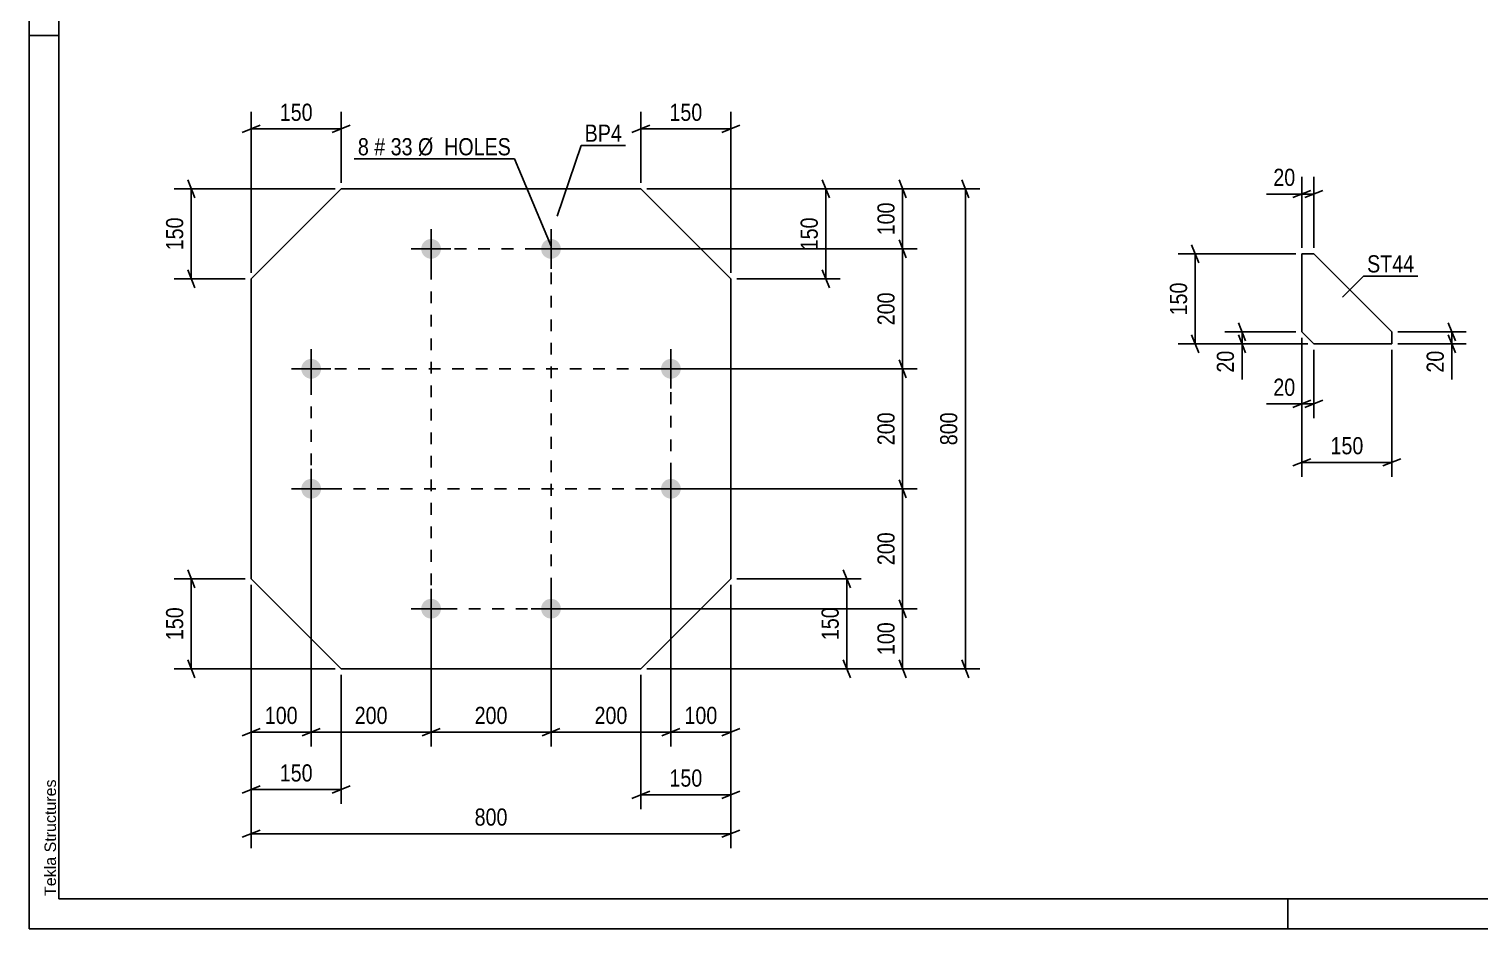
# Model space of a CAD drawing. Header units: millimetres. Extents: x 0 to 420, y 0 to 297.
# Drawn here: x 0 to 242, y 0 to 150.1 of the extents above; entities that cross this region are included whole.
import ezdxf

# ---------------------------------------------------------------- set-up
doc = ezdxf.new("R2010")
doc.units = ezdxf.units.MM
doc.linetypes.add('DXK_LINE_DOT2', pattern=[3.9198, 1.9599, -1.9599])
doc.styles.add('Arial', font='ARIAL.TTF', dxfattribs={"height": 0.2})
doc.styles.add('Arial Narrow', font='ARIALN.TTF', dxfattribs={"height": 0.2})

# ---------------------------------------------------------------- blocks, each defined once
blk = doc.blocks.new('Unknown-284930367-1134')
at = {"color": 5, "linetype": 'Continuous'}
for p, q in [((0, 297), (0, 0)), ((5, 292), (5, 5)), ((5, 149), (0, 149)), ((0, 0), (0, 5)), ((5, 5), (415, 5)), ((210, 0), (210, 5)), ((0, 0), (420, 0))]:
    blk.add_line(p, q, dxfattribs=at)
at = {"color": 174, "linetype": 'Continuous', "style": 'Arial'}
blk.add_text('Tekla Structures', height=1.9102, rotation=90, dxfattribs=at).set_placement((4.5, 5.5))
blk = doc.blocks.new('Part-284930367-5971 - 5970')
at = {"color": 2, "linetype": 'Continuous'}
for p, q in [((52.07, 123.4), (37.07, 108.4)), ((102.07, 123.4), (52.07, 123.4)), ((102.07, 123.4), (117.07, 108.4)), ((37.07, 108.4), (37.07, 58.4)), ((117.07, 108.4), (117.07, 58.4)), ((52.07, 43.4), (37.07, 58.4)), ((102.07, 43.4), (117.07, 58.4)), ((52.07, 43.4), (102.07, 43.4))]:
    blk.add_line(p, q, dxfattribs=at)
blk = doc.blocks.new('Bolt-284930367-5972 - 5970')
at = {"linetype": 'Continuous'}
for points in [[(67.07, 115.05, -1), (67.07, 111.75, -1)], [(87.07, 115.05, -1), (87.07, 111.75, -1)], [(47.07, 95.05, -1), (47.07, 91.75, -1)], [(107.07, 95.05, -1), (107.07, 91.75, -1)], [(47.07, 75.05, -1), (47.07, 71.75, -1)], [(107.07, 75.05, -1), (107.07, 71.75, -1)], [(67.07, 55.05, -1), (67.07, 51.75, -1)], [(87.07, 55.05, -1), (87.07, 51.75, -1)]]:
    blk.add_hatch(color=1, dxfattribs=at).paths.add_polyline_path(points)
at = {"color": 1, "linetype": 'Continuous'}
for p, q in [((67.07, 116.7), (67.07, 110.1)), ((87.07, 116.7), (87.07, 110.1)), ((63.77, 113.4), (70.37, 113.4)), ((83.77, 113.4), (90.37, 113.4)), ((47.07, 96.7), (47.07, 90.1)), ((107.07, 96.7), (107.07, 90.1)), ((43.77, 93.4), (50.37, 93.4)), ((103.77, 93.4), (110.37, 93.4)), ((47.07, 76.7), (47.07, 70.1)), ((107.07, 76.7), (107.07, 70.1)), ((43.77, 73.4), (50.37, 73.4)), ((103.77, 73.4), (110.37, 73.4)), ((67.07, 56.7), (67.07, 50.1)), ((87.07, 56.7), (87.07, 50.1)), ((63.77, 53.4), (70.37, 53.4)), ((83.77, 53.4), (90.37, 53.4))]:
    blk.add_line(p, q, dxfattribs=at)
blk = doc.blocks.new('Part-284930367-5979 - 5978')
at = {"color": 2, "linetype": 'Continuous'}
for p, q in [((214.34, 112.55), (212.34, 112.55)), ((212.34, 112.55), (212.34, 99.55)), ((227.34, 99.55), (214.34, 112.55)), ((212.34, 99.55), (214.34, 97.55)), ((227.34, 97.55), (227.34, 99.55)), ((214.34, 97.55), (227.34, 97.55))]:
    blk.add_line(p, q, dxfattribs=at)
blk = doc.blocks.new('Rectangle-284930367-7508 - 5970')
at = {"color": 1, "linetype": 'DXK_LINE_DOT2'}
blk.add_lwpolyline([(67.07, 113.4), (87.07, 113.4), (87.07, 53.4), (67.07, 53.4), (67.07, 113.4)], close=True, dxfattribs=at)
blk = doc.blocks.new('Rectangle-284930367-7518 - 5970')
at = {"color": 1, "linetype": 'DXK_LINE_DOT2'}
blk.add_lwpolyline([(47.07, 93.4), (107.07, 93.4), (107.07, 73.4), (47.07, 73.4), (47.07, 93.4)], close=True, dxfattribs=at)
blk = doc.blocks.new('StraightDimension-284930367-6190 - 5970')
at = {"color": 7, "linetype": 'Continuous'}
for p, q in [((37.07, 57.4), (37.07, 13.48)), ((117.07, 57.4), (117.07, 13.48)), ((38.57, 16.48), (35.57, 15.28)), ((37.07, 15.88), (117.07, 15.88)), ((115.57, 15.28), (118.57, 16.48))]:
    blk.add_line(p, q, dxfattribs=at)
at = {"color": 0}
blk.add_wipeout([(80.42, 16.63), (80.42, 20.83), (73.73, 20.83), (73.73, 16.63)], dxfattribs=at)
at = {"color": 3, "style": 'Arial Narrow'}
blk.add_text('800', height=2.863, dxfattribs=at).set_placement((74.33, 17.23))
blk = doc.blocks.new('StraightDimension-284930367-6170 - 5970')
at = {"color": 7, "linetype": 'Continuous'}
for p, q in [((107.07, 72.4), (107.07, 30.43)), ((117.07, 57.4), (117.07, 30.43)), ((105.57, 32.23), (108.57, 33.43)), ((107.07, 32.83), (117.07, 32.83)), ((118.57, 33.43), (115.57, 32.23))]:
    blk.add_line(p, q, dxfattribs=at)
at = {"color": 0}
blk.add_wipeout([(115.42, 33.58), (115.42, 37.78), (108.73, 37.78), (108.73, 33.58)], dxfattribs=at)
at = {"color": 3, "style": 'Arial Narrow'}
blk.add_text('100', height=2.863, dxfattribs=at).set_placement((109.33, 34.18))
blk = doc.blocks.new('StraightDimension-284930367-6142 - 5970')
at = {"color": 7, "linetype": 'Continuous'}
for p, q in [((37.07, 109.4), (37.07, 136.25)), ((52.07, 124.4), (52.07, 136.25)), ((38.57, 134), (35.57, 132.8)), ((37.07, 133.4), (52.07, 133.4)), ((50.57, 132.8), (53.57, 134))]:
    blk.add_line(p, q, dxfattribs=at)
at = {"color": 0}
blk.add_wipeout([(47.92, 134.15), (47.92, 138.35), (41.23, 138.35), (41.23, 134.15)], dxfattribs=at)
at = {"color": 3, "style": 'Arial Narrow'}
blk.add_text('150', height=2.863, dxfattribs=at).set_placement((41.83, 134.75))
blk = doc.blocks.new('StraightDimension-284930367-6138 - 5970')
at = {"color": 7, "linetype": 'Continuous'}
for p, q in [((102.07, 124.4), (102.07, 136.25)), ((117.07, 109.4), (117.07, 136.25)), ((103.57, 134), (100.57, 132.8)), ((102.07, 133.4), (117.07, 133.4)), ((115.57, 132.8), (118.57, 134))]:
    blk.add_line(p, q, dxfattribs=at)
at = {"color": 0}
blk.add_wipeout([(112.92, 134.15), (112.92, 138.35), (106.23, 138.35), (106.23, 134.15)], dxfattribs=at)
at = {"color": 3, "style": 'Arial Narrow'}
blk.add_text('150', height=2.863, dxfattribs=at).set_placement((106.83, 134.75))
blk = doc.blocks.new('StraightDimension-284930367-6146 - 5970')
at = {"color": 7, "linetype": 'Continuous'}
for p, q in [((117.07, 57.4), (117.07, 19.98)), ((102.07, 42.4), (102.07, 19.98)), ((103.57, 22.98), (100.57, 21.78)), ((102.07, 22.38), (117.07, 22.38)), ((115.57, 21.78), (118.57, 22.98))]:
    blk.add_line(p, q, dxfattribs=at)
at = {"color": 0}
blk.add_wipeout([(112.92, 23.13), (112.92, 27.33), (106.23, 27.33), (106.23, 23.13)], dxfattribs=at)
at = {"color": 3, "style": 'Arial Narrow'}
blk.add_text('150', height=2.863, dxfattribs=at).set_placement((106.83, 23.73))
blk = doc.blocks.new('StraightDimension-284930367-6214 - 5970')
at = {"color": 7, "linetype": 'Continuous'}
for p, q in [((156.79, 121.9), (155.59, 124.9)), ((103.07, 123.4), (158.59, 123.4)), ((156.19, 43.4), (156.19, 123.4)), ((155.59, 44.9), (156.79, 41.9)), ((103.07, 43.4), (158.59, 43.4))]:
    blk.add_line(p, q, dxfattribs=at)
at = {"color": 0}
blk.add_wipeout([(155.44, 86.75), (151.24, 86.75), (151.24, 80.06), (155.44, 80.06)], dxfattribs=at)
at = {"color": 3, "style": 'Arial Narrow'}
blk.add_text('800', height=2.863, rotation=90.0002, dxfattribs=at).set_placement((154.84, 80.66))
blk = doc.blocks.new('StraightDimension-284930367-6150 - 5970')
at = {"color": 7, "linetype": 'Continuous'}
for p, q in [((37.07, 57.4), (37.07, 20.84)), ((52.07, 42.4), (52.07, 20.84)), ((38.57, 23.84), (35.57, 22.64)), ((37.07, 23.24), (52.07, 23.24)), ((50.57, 22.64), (53.57, 23.84))]:
    blk.add_line(p, q, dxfattribs=at)
at = {"color": 0}
blk.add_wipeout([(47.92, 23.99), (47.92, 28.19), (41.23, 28.19), (41.23, 23.99)], dxfattribs=at)
at = {"color": 3, "style": 'Arial Narrow'}
blk.add_text('150', height=2.863, dxfattribs=at).set_placement((41.83, 24.59))
blk = doc.blocks.new('StraightDimension-284930367-6154 - 5970')
at = {"color": 7, "linetype": 'Continuous'}
for p, q in [((27.67, 121.9), (26.47, 124.9)), ((51.07, 123.4), (24.22, 123.4)), ((27.07, 108.4), (27.07, 123.4)), ((26.47, 109.9), (27.67, 106.9)), ((36.07, 108.4), (24.22, 108.4))]:
    blk.add_line(p, q, dxfattribs=at)
at = {"color": 0}
blk.add_wipeout([(26.32, 119.25), (22.12, 119.25), (22.12, 112.56), (26.32, 112.56)], dxfattribs=at)
at = {"color": 3, "style": 'Arial Narrow'}
blk.add_text('150', height=2.863, rotation=90.0002, dxfattribs=at).set_placement((25.72, 113.16))
blk = doc.blocks.new('StraightDimension-284930367-6158 - 5970')
at = {"color": 7, "linetype": 'Continuous'}
for p, q in [((36.07, 58.4), (24.22, 58.4)), ((27.67, 56.9), (26.47, 59.9)), ((27.07, 43.4), (27.07, 58.4)), ((26.47, 44.9), (27.67, 41.9)), ((51.07, 43.4), (24.22, 43.4))]:
    blk.add_line(p, q, dxfattribs=at)
at = {"color": 0}
blk.add_wipeout([(26.32, 54.25), (22.12, 54.25), (22.12, 47.56), (26.32, 47.56)], dxfattribs=at)
at = {"color": 3, "style": 'Arial Narrow'}
blk.add_text('150', height=2.863, rotation=90.0002, dxfattribs=at).set_placement((25.72, 48.16))
blk = doc.blocks.new('StraightDimension-284930367-6162 - 5970')
at = {"color": 7, "linetype": 'Continuous'}
for p, q in [((133.52, 121.9), (132.32, 124.9)), ((103.07, 123.4), (135.32, 123.4)), ((132.92, 108.4), (132.92, 123.4)), ((132.32, 109.9), (133.52, 106.9)), ((118.07, 108.4), (135.32, 108.4))]:
    blk.add_line(p, q, dxfattribs=at)
at = {"color": 0}
blk.add_wipeout([(132.17, 119.25), (127.97, 119.25), (127.97, 112.56), (132.17, 112.56)], dxfattribs=at)
at = {"color": 3, "style": 'Arial Narrow'}
blk.add_text('150', height=2.863, rotation=90.0002, dxfattribs=at).set_placement((131.57, 113.16))
blk = doc.blocks.new('StraightDimension-284930367-6166 - 5970')
at = {"color": 7, "linetype": 'Continuous'}
for p, q in [((118.07, 58.4), (138.81, 58.4)), ((137.01, 56.9), (135.81, 59.9)), ((136.41, 43.4), (136.41, 58.4)), ((135.81, 44.9), (137.01, 41.9)), ((103.07, 43.4), (138.81, 43.4))]:
    blk.add_line(p, q, dxfattribs=at)
at = {"color": 0}
blk.add_wipeout([(135.66, 54.25), (131.46, 54.25), (131.46, 47.56), (135.66, 47.56)], dxfattribs=at)
at = {"color": 3, "style": 'Arial Narrow'}
blk.add_text('150', height=2.863, rotation=90.0002, dxfattribs=at).set_placement((135.06, 48.16))
blk = doc.blocks.new('StraightDimension-284930367-6174 - 5970')
at = {"color": 7, "linetype": 'Continuous'}
for p, q in [((47.07, 72.4), (47.07, 30.43)), ((37.07, 57.4), (37.07, 30.43)), ((35.57, 32.23), (38.57, 33.43)), ((37.07, 32.83), (47.07, 32.83)), ((48.57, 33.43), (45.57, 32.23))]:
    blk.add_line(p, q, dxfattribs=at)
at = {"color": 0}
blk.add_wipeout([(45.42, 33.58), (45.42, 37.78), (38.73, 37.78), (38.73, 33.58)], dxfattribs=at)
at = {"color": 3, "style": 'Arial Narrow'}
blk.add_text('100', height=2.863, dxfattribs=at).set_placement((39.33, 34.18))
blk = doc.blocks.new('StraightDimension-284930367-6194 - 5970')
at = {"color": 7, "linetype": 'Continuous'}
for p, q in [((145.13, 124.9), (146.33, 121.9)), ((103.07, 123.4), (148.13, 123.4)), ((145.73, 113.4), (145.73, 123.4)), ((146.33, 111.9), (145.13, 114.9)), ((88.07, 113.4), (148.13, 113.4))]:
    blk.add_line(p, q, dxfattribs=at)
at = {"color": 0}
blk.add_wipeout([(144.98, 121.75), (140.78, 121.75), (140.78, 115.06), (144.98, 115.06)], dxfattribs=at)
at = {"color": 3, "style": 'Arial Narrow'}
blk.add_text('100', height=2.863, rotation=90.0002, dxfattribs=at).set_placement((144.38, 115.66))
blk = doc.blocks.new('StraightDimension-284930367-10374 - 5970')
at = {"color": 7, "linetype": 'Continuous'}
for p, q in [((47.07, 72.4), (47.07, 30.43)), ((67.07, 52.4), (67.07, 30.43)), ((48.57, 33.43), (45.57, 32.23)), ((47.07, 32.83), (67.07, 32.83)), ((65.57, 32.23), (68.57, 33.43))]:
    blk.add_line(p, q, dxfattribs=at)
at = {"color": 0}
blk.add_wipeout([(60.42, 33.58), (60.42, 37.78), (53.73, 37.78), (53.73, 33.58)], dxfattribs=at)
at = {"color": 3, "style": 'Arial Narrow'}
blk.add_text('200', height=2.863, dxfattribs=at).set_placement((54.33, 34.18))
blk = doc.blocks.new('StraightDimension-284930367-6198 - 5970')
at = {"color": 7, "linetype": 'Continuous'}
for p, q in [((88.07, 53.4), (148.13, 53.4)), ((145.13, 54.9), (146.33, 51.9)), ((145.73, 43.4), (145.73, 53.4)), ((146.33, 41.9), (145.13, 44.9)), ((103.07, 43.4), (148.13, 43.4))]:
    blk.add_line(p, q, dxfattribs=at)
at = {"color": 0}
blk.add_wipeout([(144.98, 51.75), (140.78, 51.75), (140.78, 45.06), (144.98, 45.06)], dxfattribs=at)
at = {"color": 3, "style": 'Arial Narrow'}
blk.add_text('100', height=2.863, rotation=90.0002, dxfattribs=at).set_placement((144.38, 45.66))
blk = doc.blocks.new('StraightDimension-284930367-10376 - 5970')
at = {"color": 7, "linetype": 'Continuous'}
for p, q in [((67.07, 52.4), (67.07, 30.43)), ((87.07, 52.4), (87.07, 30.43)), ((68.57, 33.43), (65.57, 32.23)), ((67.07, 32.83), (87.07, 32.83)), ((85.57, 32.23), (88.57, 33.43))]:
    blk.add_line(p, q, dxfattribs=at)
at = {"color": 0}
blk.add_wipeout([(80.42, 33.58), (80.42, 37.78), (73.73, 37.78), (73.73, 33.58)], dxfattribs=at)
at = {"color": 3, "style": 'Arial Narrow'}
blk.add_text('200', height=2.863, dxfattribs=at).set_placement((74.33, 34.18))
blk = doc.blocks.new('StraightDimension-284930367-10378 - 5970')
at = {"color": 7, "linetype": 'Continuous'}
for p, q in [((107.07, 72.4), (107.07, 30.43)), ((87.07, 52.4), (87.07, 30.43)), ((88.57, 33.43), (85.57, 32.23)), ((87.07, 32.83), (107.07, 32.83)), ((105.57, 32.23), (108.57, 33.43))]:
    blk.add_line(p, q, dxfattribs=at)
at = {"color": 0}
blk.add_wipeout([(100.42, 33.58), (100.42, 37.78), (93.73, 37.78), (93.73, 33.58)], dxfattribs=at)
at = {"color": 3, "style": 'Arial Narrow'}
blk.add_text('200', height=2.863, dxfattribs=at).set_placement((94.33, 34.18))
blk = doc.blocks.new('StraightDimension-284930367-10380 - 5970')
at = {"color": 7, "linetype": 'Continuous'}
for p, q in [((108.07, 73.4), (148.13, 73.4)), ((146.33, 71.9), (145.13, 74.9)), ((145.73, 53.4), (145.73, 73.4)), ((88.07, 53.4), (148.13, 53.4)), ((145.13, 54.9), (146.33, 51.9))]:
    blk.add_line(p, q, dxfattribs=at)
at = {"color": 0}
blk.add_wipeout([(144.98, 66.75), (140.78, 66.75), (140.78, 60.06), (144.98, 60.06)], dxfattribs=at)
at = {"color": 3, "style": 'Arial Narrow'}
blk.add_text('200', height=2.863, rotation=90.0002, dxfattribs=at).set_placement((144.38, 60.66))
blk = doc.blocks.new('StraightDimension-284930367-10382 - 5970')
at = {"color": 7, "linetype": 'Continuous'}
for p, q in [((146.33, 91.9), (145.13, 94.9)), ((108.07, 93.4), (148.13, 93.4)), ((145.73, 73.4), (145.73, 93.4)), ((108.07, 73.4), (148.13, 73.4)), ((145.13, 74.9), (146.33, 71.9))]:
    blk.add_line(p, q, dxfattribs=at)
at = {"color": 0}
blk.add_wipeout([(144.98, 86.75), (140.78, 86.75), (140.78, 80.06), (144.98, 80.06)], dxfattribs=at)
at = {"color": 3, "style": 'Arial Narrow'}
blk.add_text('200', height=2.863, rotation=90.0002, dxfattribs=at).set_placement((144.38, 80.66))
blk = doc.blocks.new('StraightDimension-284930367-10384 - 5970')
at = {"color": 7, "linetype": 'Continuous'}
for p, q in [((146.33, 111.9), (145.13, 114.9)), ((88.07, 113.4), (148.13, 113.4)), ((145.73, 93.4), (145.73, 113.4)), ((145.13, 94.9), (146.33, 91.9)), ((108.07, 93.4), (148.13, 93.4))]:
    blk.add_line(p, q, dxfattribs=at)
at = {"color": 0}
blk.add_wipeout([(144.98, 106.75), (140.78, 106.75), (140.78, 100.06), (144.98, 100.06)], dxfattribs=at)
at = {"color": 3, "style": 'Arial Narrow'}
blk.add_text('200', height=2.863, rotation=90.0002, dxfattribs=at).set_placement((144.38, 100.66))
blk = doc.blocks.new('StraightDimension-284930367-6234 - 5978')
at = {"color": 7, "linetype": 'Continuous'}
for p, q in [((212.34, 98.55), (212.34, 75.4)), ((227.34, 96.55), (227.34, 75.4)), ((213.84, 78.4), (210.84, 77.2)), ((212.34, 77.8), (227.34, 77.8)), ((225.84, 77.2), (228.84, 78.4))]:
    blk.add_line(p, q, dxfattribs=at)
at = {"color": 0}
blk.add_wipeout([(223.18, 78.55), (223.18, 82.75), (216.5, 82.75), (216.5, 78.55)], dxfattribs=at)
at = {"color": 3, "style": 'Arial Narrow'}
blk.add_text('150', height=2.863, dxfattribs=at).set_placement((217.1, 79.15))
blk = doc.blocks.new('StraightDimension-284930367-6226 - 5978')
at = {"color": 7, "linetype": 'Continuous'}
for p, q in [((228.34, 99.55), (239.74, 99.55)), ((236.74, 101.05), (237.94, 98.05)), ((237.34, 97.55), (237.34, 99.55)), ((228.34, 97.55), (239.74, 97.55)), ((237.94, 96.05), (236.74, 99.05))]:
    blk.add_line(p, q, dxfattribs=at)
at = {"color": 0}
blk.add_wipeout([(236.59, 97.02), (232.39, 97.02), (232.39, 92.17), (236.59, 92.17)], dxfattribs=at)
at = {"color": 7, "linetype": 'Continuous'}
blk.add_line((237.34, 97.55), (237.34, 91.64), dxfattribs=at)
blk.add_line((237.34, 97.55), (237.34, 91.64), dxfattribs=at)
at = {"color": 3, "style": 'Arial Narrow'}
blk.add_text('20', height=2.863, rotation=90.0002, dxfattribs=at).set_placement((235.99, 92.77))
blk = doc.blocks.new('StraightDimension-284930367-6218 - 5978')
at = {"color": 7, "linetype": 'Continuous'}
for p, q in [((212.34, 98.55), (212.34, 85.15)), ((214.34, 96.55), (214.34, 85.15)), ((210.84, 86.95), (213.84, 88.15)), ((212.34, 87.55), (214.34, 87.55)), ((215.84, 88.15), (212.84, 86.95))]:
    blk.add_line(p, q, dxfattribs=at)
at = {"color": 0}
blk.add_wipeout([(211.81, 88.3), (211.81, 92.5), (206.96, 92.5), (206.96, 88.3)], dxfattribs=at)
at = {"color": 7, "linetype": 'Continuous'}
blk.add_line((212.34, 87.55), (206.43, 87.55), dxfattribs=at)
blk.add_line((212.34, 87.55), (206.43, 87.55), dxfattribs=at)
at = {"color": 3, "style": 'Arial Narrow'}
blk.add_text('20', height=2.863, dxfattribs=at).set_placement((207.56, 88.9))
blk = doc.blocks.new('StraightDimension-284930367-6238 - 5978')
at = {"color": 7, "linetype": 'Continuous'}
for p, q in [((195.12, 111.05), (193.92, 114.05)), ((211.34, 112.55), (191.67, 112.55)), ((194.52, 97.55), (194.52, 112.55)), ((213.34, 97.55), (191.67, 97.55)), ((193.92, 99.05), (195.12, 96.05))]:
    blk.add_line(p, q, dxfattribs=at)
at = {"color": 0}
blk.add_wipeout([(193.77, 108.39), (189.57, 108.39), (189.57, 101.71), (193.77, 101.71)], dxfattribs=at)
at = {"color": 3, "style": 'Arial Narrow'}
blk.add_text('150', height=2.863, rotation=90.0002, dxfattribs=at).set_placement((193.17, 102.31))
blk = doc.blocks.new('StraightDimension-284930367-6230 - 5978')
at = {"color": 7, "linetype": 'Continuous'}
for p, q in [((211.34, 99.55), (199.49, 99.55)), ((201.74, 101.05), (202.94, 98.05)), ((202.34, 97.55), (202.34, 99.55)), ((213.34, 97.55), (199.49, 97.55)), ((202.94, 96.05), (201.74, 99.05))]:
    blk.add_line(p, q, dxfattribs=at)
at = {"color": 0}
blk.add_wipeout([(201.59, 97.02), (197.39, 97.02), (197.39, 92.17), (201.59, 92.17)], dxfattribs=at)
at = {"color": 7, "linetype": 'Continuous'}
blk.add_line((202.34, 97.55), (202.34, 91.64), dxfattribs=at)
blk.add_line((202.34, 97.55), (202.34, 91.64), dxfattribs=at)
at = {"color": 3, "style": 'Arial Narrow'}
blk.add_text('20', height=2.863, rotation=90.0002, dxfattribs=at).set_placement((200.99, 92.77))
blk = doc.blocks.new('StraightDimension-284930367-6222 - 5978')
at = {"color": 7, "linetype": 'Continuous'}
for p, q in [((212.34, 113.55), (212.34, 125.4)), ((214.34, 113.55), (214.34, 125.4)), ((210.84, 121.95), (213.84, 123.15)), ((212.34, 122.55), (214.34, 122.55)), ((215.84, 123.15), (212.84, 121.95))]:
    blk.add_line(p, q, dxfattribs=at)
at = {"color": 0}
blk.add_wipeout([(211.81, 123.3), (211.81, 127.5), (206.96, 127.5), (206.96, 123.3)], dxfattribs=at)
at = {"color": 7, "linetype": 'Continuous'}
blk.add_line((212.34, 122.55), (206.43, 122.55), dxfattribs=at)
blk.add_line((212.34, 122.55), (206.43, 122.55), dxfattribs=at)
at = {"color": 3, "style": 'Arial Narrow'}
blk.add_text('20', height=2.863, dxfattribs=at).set_placement((207.56, 123.9))
blk = doc.blocks.new('Mark-284930367-6453 - 5970')
at = {"color": 0}
blk.add_wipeout([(98.9, 131.26), (98.9, 134.26), (92.69, 134.26), (92.69, 131.26)], dxfattribs=at)
blk.add_wipeout([(98.9, 131.26), (98.9, 134.26), (92.69, 134.26), (92.69, 131.26)], dxfattribs=at)
at = {"color": 30, "linetype": 'Continuous'}
for p, q in [((88.09, 118.87), (92.09, 130.66)), ((92.09, 130.66), (99.5, 130.66))]:
    blk.add_line(p, q, dxfattribs=at)
at = {"color": 3, "style": 'Arial Narrow'}
blk.add_text('BP4', height=2.863, dxfattribs=at).set_placement((92.69, 131.26))
blk = doc.blocks.new('Mark-284930367-6456 - 5970')
at = {"color": 0}
blk.add_wipeout([(56.69, 129), (56.69, 132), (54.86, 132), (54.86, 129)], dxfattribs=at)
blk.add_wipeout([(56.69, 129), (56.69, 132), (54.86, 132), (54.86, 129)], dxfattribs=at)
blk.add_wipeout([(59.42, 129), (59.42, 132), (57.59, 132), (57.59, 129)], dxfattribs=at)
blk.add_wipeout([(59.42, 129), (59.42, 132), (57.59, 132), (57.59, 129)], dxfattribs=at)
at = {"color": 3, "style": 'Arial Narrow'}
blk.add_text('8', height=2.86, dxfattribs=at).set_placement((54.86, 129))
at = {"color": 0}
blk.add_wipeout([(63.97, 129), (63.97, 132), (60.32, 132), (60.32, 129)], dxfattribs=at)
blk.add_wipeout([(63.97, 129), (63.97, 132), (60.32, 132), (60.32, 129)], dxfattribs=at)
at = {"color": 3, "style": 'Arial Narrow'}
blk.add_text('#', height=2.86, dxfattribs=at).set_placement((57.59, 129))
at = {"color": 0}
blk.add_wipeout([(80.4, 129), (80.4, 132), (64.87, 132), (64.87, 129)], dxfattribs=at)
blk.add_wipeout([(80.4, 129), (80.4, 132), (64.87, 132), (64.87, 129)], dxfattribs=at)
at = {"color": 7, "linetype": 'Continuous'}
for p in [(54.26, 128.4), (87.07, 113.84)]:
    blk.add_line(p, (81, 128.4), dxfattribs=at)
at = {"color": 3, "style": 'Arial Narrow'}
for s, p in [('33', (60.32, 129)), ('Ø  HOLES', (64.87, 129))]:
    blk.add_text(s, height=2.863, dxfattribs=at).set_placement(p)
blk = doc.blocks.new('Mark-284930367-7924 - 5978')
at = {"color": 0}
blk.add_wipeout([(231.06, 109.47), (231.06, 112.47), (223.2, 112.47), (223.2, 109.47)], dxfattribs=at)
blk.add_wipeout([(231.06, 109.47), (231.06, 112.47), (223.2, 112.47), (223.2, 109.47)], dxfattribs=at)
at = {"color": 30, "linetype": 'Continuous'}
for p, q in [((219.07, 105.33), (222.6, 108.87)), ((222.6, 108.87), (231.66, 108.87))]:
    blk.add_line(p, q, dxfattribs=at)
at = {"color": 3, "style": 'Arial Narrow'}
blk.add_text('ST44', height=2.863, dxfattribs=at).set_placement((223.2, 109.47))

msp = doc.modelspace()

# ---------------------------------------------------------------- block references
for name in ['Unknown-284930367-1134', 'Part-284930367-5971 - 5970', 'Bolt-284930367-5972 - 5970', 'Rectangle-284930367-7508 - 5970', 'Part-284930367-5979 - 5978', 'Rectangle-284930367-7518 - 5970']:
    msp.add_blockref(name, (0, 0))

# ---------------------------------------------------------------- next in the draw order: block references
for name in ['StraightDimension-284930367-6142 - 5970', 'StraightDimension-284930367-6138 - 5970', 'Mark-284930367-7924 - 5978', 'StraightDimension-284930367-6234 - 5978', 'StraightDimension-284930367-6190 - 5970']:
    msp.add_blockref(name, (0, 0))

# ---------------------------------------------------------------- next in the draw order: block references
for name in ['StraightDimension-284930367-6154 - 5970', 'StraightDimension-284930367-6226 - 5978', 'StraightDimension-284930367-6218 - 5978', 'StraightDimension-284930367-6170 - 5970', 'StraightDimension-284930367-6150 - 5970']:
    msp.add_blockref(name, (0, 0))

# ---------------------------------------------------------------- next in the draw order: block references
for name in ['StraightDimension-284930367-6238 - 5978', 'StraightDimension-284930367-6158 - 5970', 'StraightDimension-284930367-6146 - 5970']:
    msp.add_blockref(name, (0, 0))

# ---------------------------------------------------------------- next in the draw order: block references
for name in ['StraightDimension-284930367-6222 - 5978', 'StraightDimension-284930367-6214 - 5970', 'StraightDimension-284930367-6230 - 5978', 'StraightDimension-284930367-6174 - 5970']:
    msp.add_blockref(name, (0, 0))

# ---------------------------------------------------------------- next in the draw order: block references
for name in ['StraightDimension-284930367-6162 - 5970', 'StraightDimension-284930367-10374 - 5970', 'StraightDimension-284930367-6166 - 5970']:
    msp.add_blockref(name, (0, 0))

# ---------------------------------------------------------------- next in the draw order: block references
for name in ['StraightDimension-284930367-6194 - 5970', 'StraightDimension-284930367-6198 - 5970']:
    msp.add_blockref(name, (0, 0))

# ---------------------------------------------------------------- next in the draw order: block references
for name in ['Mark-284930367-6453 - 5970', 'StraightDimension-284930367-10376 - 5970']:
    msp.add_blockref(name, (0, 0))

# ---------------------------------------------------------------- next in the draw order: block references
msp.add_blockref('StraightDimension-284930367-10378 - 5970', (0, 0))

# ---------------------------------------------------------------- next in the draw order: block references
msp.add_blockref('StraightDimension-284930367-10380 - 5970', (0, 0))

# ---------------------------------------------------------------- next in the draw order: block references
msp.add_blockref('StraightDimension-284930367-10382 - 5970', (0, 0))

# ---------------------------------------------------------------- next in the draw order: block references
msp.add_blockref('StraightDimension-284930367-10384 - 5970', (0, 0))

# ---------------------------------------------------------------- next in the draw order: block references
msp.add_blockref('Mark-284930367-6456 - 5970', (0, 0))

doc.saveas('drawing.dxf')
